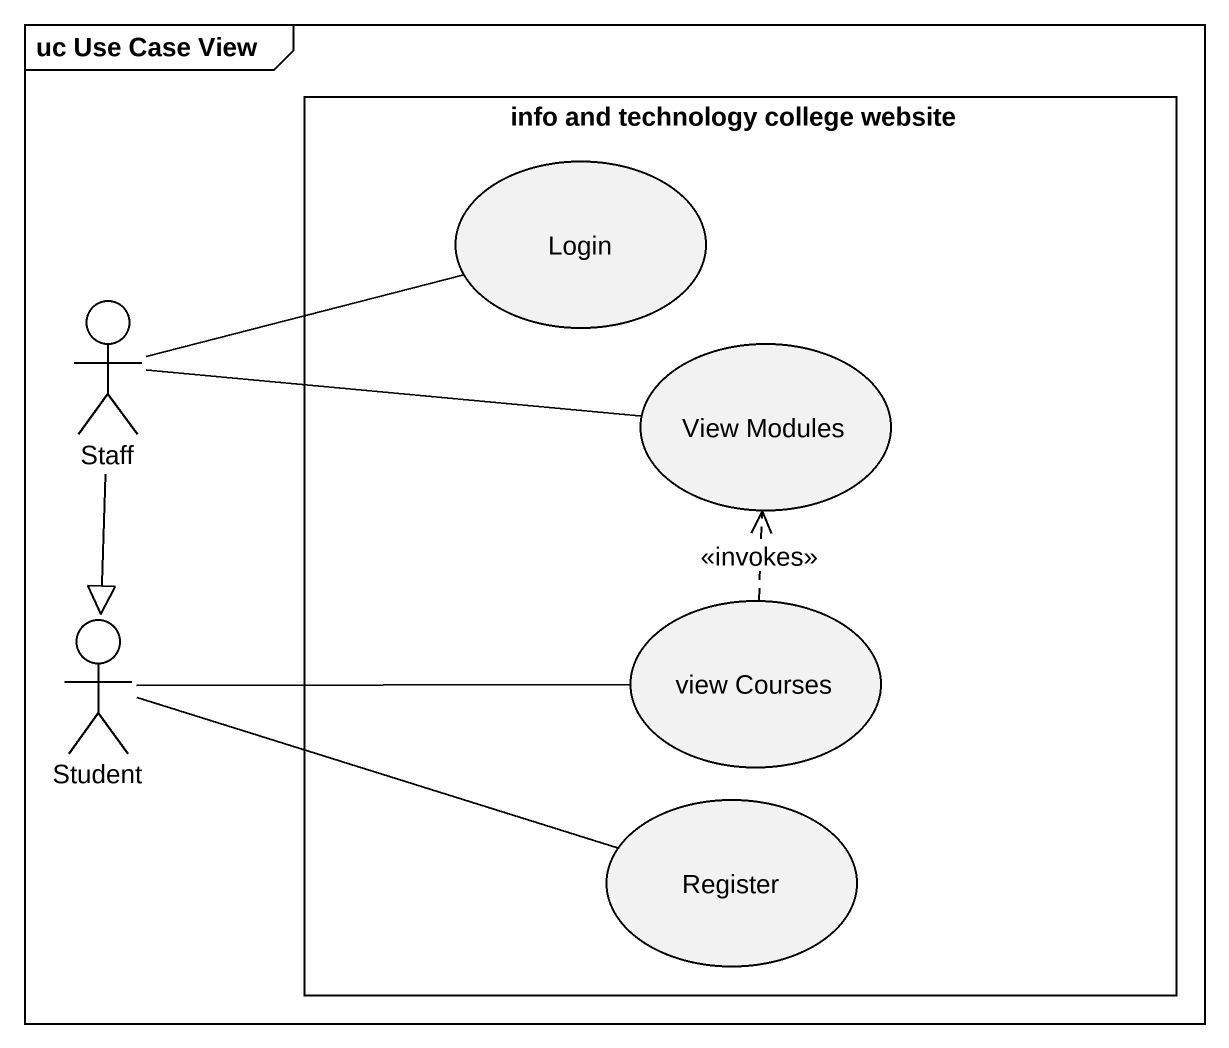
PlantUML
@startuml
mainframe uc Use Case View
rectangle "info and technology college website" as info_and_technology_college {
  usecase Login
  usecase "View Modules" as View_Modules
  usecase "view Courses" as view_Courses
  usecase Register
}
actor Staff
actor Student
Staff -right- Login
Staff -right- View_Modules
Staff --|> Student
Student -right- view_Courses
Student -right- Register
view_Courses .up.> View_Modules : <<invokes>>
@enduml
